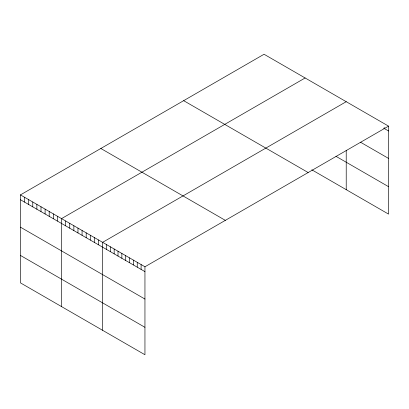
<?xml version="1.0" encoding="UTF-8"?>
<svg xmlns="http://www.w3.org/2000/svg" width="409" height="409" viewBox="0 0 409 409"><rect width="100%" height="100%" fill="white"/><g stroke="black" fill="none" stroke-linecap="round" stroke-linejoin="round"><path stroke-width="0.61" d="M20.45 194.894L144.95 266.77L144.95 354.746L20.45 282.87L20.45 194.894L264.05 54.254L388.55 126.13L388.55 214.106L311.811 169.801M305.134 77.971L61.534 218.616L61.534 306.592M346.219 101.693L102.618 242.332L102.618 330.308M144.95 266.77L388.55 126.13M383.601 128.124L388.55 130.982M360.513 142.225L388.55 158.411M335.947 156.304L388.55 186.673M183.661 100.665L308.161 172.542M100.839 148.482L225.339 220.359M20.45 199.745L144.95 271.622M20.45 227.174L144.95 299.056M20.45 255.436L144.95 327.318M384.7 127.547L384.7 128.758M346.219 150.461L346.219 189.669M141.1 264.551L141.1 269.403M137.25 262.327L137.25 267.179M133.406 260.109L133.406 264.96M129.556 257.885L129.556 262.736M125.706 255.666L125.706 260.513M121.862 253.442L121.862 258.294M118.012 251.223L118.012 256.07M114.162 248.999L114.162 253.851M110.318 246.775L110.318 251.627M106.468 244.556L106.468 249.408M98.513 239.96L98.513 244.812M94.402 237.588L94.402 242.44M90.292 235.216L90.292 240.068M86.187 232.844L86.187 237.695M82.076 230.471L82.076 235.323M77.971 228.104L77.971 232.951M73.86 225.732L73.86 230.579M69.75 223.36L69.75 228.207M65.644 220.988L65.644 225.834M57.424 216.243L57.424 221.09M53.318 213.871L53.318 218.723M49.208 211.499L49.208 216.351M45.102 209.127L45.102 213.979M40.992 206.755L40.992 211.606M36.882 204.382L36.882 209.234M32.776 202.01L32.776 206.862M28.666 199.638L28.666 204.49M24.56 197.266L24.56 202.118"/></g></svg>
